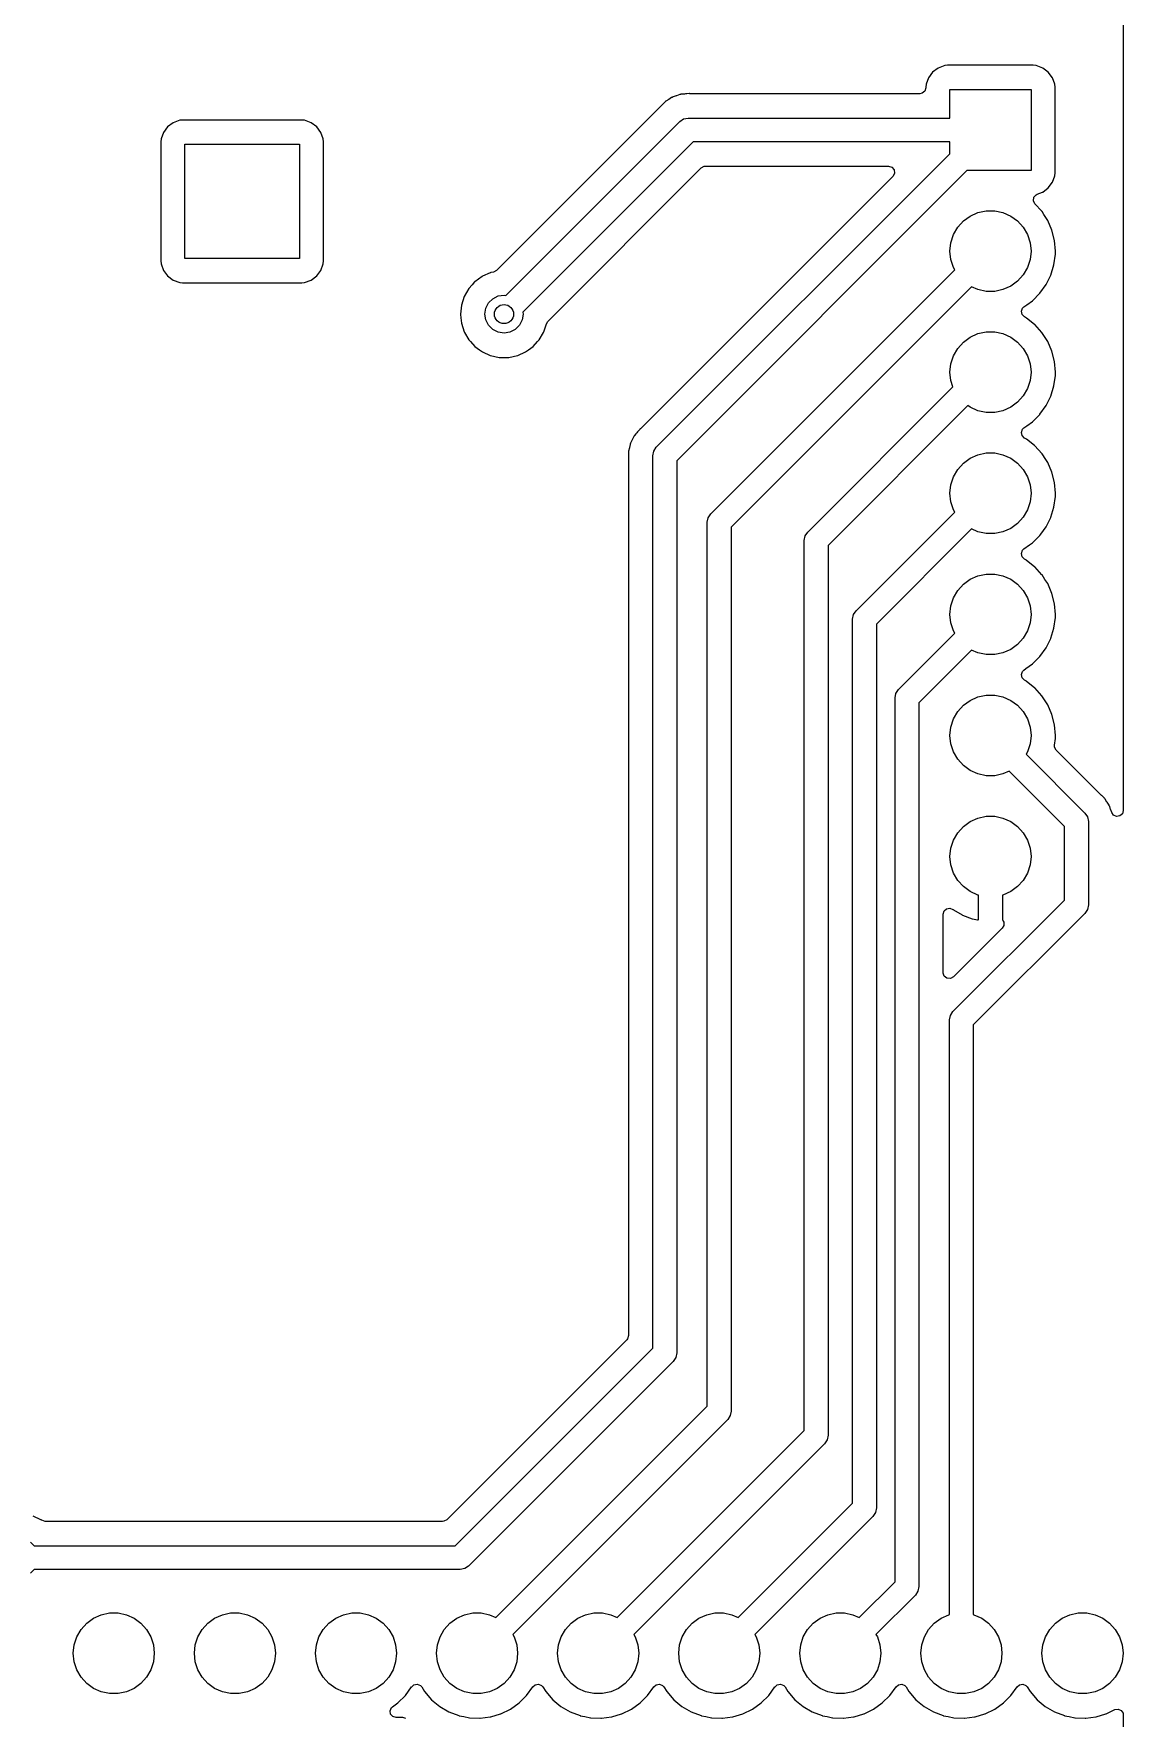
# Model space of a CAD drawing. Extents: x 132 to 182, y -154 to -53.
# Drawn here: x 159.48 to 182.34, y -119.42 to -84.09 of the extents above; entities that cross this region are included whole.
import ezdxf

# ---------------------------------------------------------------- set-up
doc = ezdxf.new("R2010")
doc.units = 0
doc.layers.add('BLACK', color=7, linetype='CONTINUOUS')

msp = doc.modelspace()

# ---------------------------------------------------------------- linework, layer by layer
at = {"layer": 'BLACK', "linetype": 'CONTINUOUS'}
for p, q in [((182.339, -62.702), (182.339, -100.379)), ((178.456, -84.8054), (178.339, -84.8927)), ((178.592, -84.7543), (178.456, -84.8054)), ((178.654, -84.7475), (178.592, -84.7543)), ((180.451, -84.7475), (178.654, -84.7475)), ((180.513, -84.7543), (180.451, -84.7475)), ((180.649, -84.8054), (180.513, -84.7543)), ((180.766, -84.8927), (180.649, -84.8054)), ((178.201, -85.1457), (178.194, -85.2079)), ((178.252, -85.0093), (178.201, -85.1457)), ((178.339, -84.8927), (178.252, -85.0093)), ((180.853, -85.0093), (180.766, -84.8927)), ((180.904, -85.1457), (180.853, -85.0093)), ((180.911, -85.2079), (180.904, -85.1457)), ((172.726, -85.5161), (172.72, -85.5201)), ((172.729, -85.5134), (172.726, -85.5161)), ((172.732, -85.5108), (172.729, -85.5134)), ((172.741, -85.5034), (172.732, -85.5108)), ((172.732, -85.5108), (172.732, -85.5108)), ((172.803, -85.4655), (172.741, -85.5034)), ((172.807, -85.4632), (172.803, -85.4655)), ((172.862, -85.4272), (172.807, -85.4632)), ((172.868, -85.4232), (172.862, -85.4272)), ((172.862, -85.4272), (172.862, -85.4272)), ((172.875, -85.4207), (172.868, -85.4232)), ((172.88, -85.418), (172.875, -85.4207)), ((172.886, -85.4154), (172.88, -85.418)), ((172.892, -85.4116), (172.886, -85.4154)), ((172.899, -85.4094), (172.892, -85.4116)), ((172.961, -85.3892), (172.899, -85.4094)), ((172.899, -85.4094), (172.899, -85.4094)), ((172.965, -85.3877), (172.961, -85.3892)), ((173.034, -85.3628), (172.965, -85.3877)), ((173.041, -85.362), (173.034, -85.3628)), ((173.047, -85.3606), (173.041, -85.362)), ((173.053, -85.3594), (173.047, -85.3606)), ((173.06, -85.3571), (173.053, -85.3594)), ((173.067, -85.3565), (173.06, -85.3571)), ((173.133, -85.3512), (173.067, -85.3565)), ((173.067, -85.3565), (173.067, -85.3565)), ((173.137, -85.3508), (173.133, -85.3512)), ((173.152, -85.349), (173.137, -85.3508)), ((173.165, -85.3475), (173.152, -85.349)), ((173.173, -85.3475), (173.165, -85.3475)), ((173.184, -85.3471), (173.173, -85.3475)), ((173.229, -85.3434), (173.184, -85.3471)), ((173.236, -85.3428), (173.229, -85.3434)), ((173.229, -85.3434), (173.229, -85.3434)), ((173.244, -85.3439), (173.236, -85.3428)), ((173.258, -85.3461), (173.244, -85.3439)), ((173.244, -85.3439), (173.244, -85.3439)), ((173.277, -85.3475), (173.258, -85.3461)), ((178.068, -85.3475), (173.277, -85.3475)), ((178.12, -85.3361), (178.068, -85.3475)), ((178.174, -85.2896), (178.12, -85.3361)), ((178.194, -85.2215), (178.174, -85.2896)), ((178.194, -85.2079), (178.194, -85.2215)), ((178.703, -85.856), (178.703, -85.256)), ((178.703, -85.256), (180.403, -85.256)), ((180.403, -85.256), (180.403, -86.956)), ((180.911, -87.0041), (180.911, -85.2079)), ((172.664, -85.5788), (169.192, -89.0514)), ((172.667, -85.5764), (172.664, -85.5788)), ((172.715, -85.5255), (172.667, -85.5764)), ((172.72, -85.5201), (172.715, -85.5255)), ((173.114, -85.875), (173.21, -85.856)), ((173.21, -85.856), (178.703, -85.856)), ((162.205, -86.1579), (162.154, -86.2943)), ((162.292, -86.0413), (162.205, -86.1579)), ((162.409, -85.954), (162.292, -86.0413)), ((162.545, -85.9029), (162.409, -85.954)), ((162.607, -85.8961), (162.545, -85.9029)), ((165.104, -85.8961), (162.607, -85.8961)), ((165.166, -85.9029), (165.104, -85.8961)), ((165.302, -85.954), (165.166, -85.9029)), ((165.419, -86.0413), (165.302, -85.954)), ((165.506, -86.1579), (165.419, -86.0413)), ((165.557, -86.2943), (165.506, -86.1579)), ((169.388, -89.5741), (173.033, -85.9292)), ((173.033, -85.9292), (173.114, -85.875)), ((162.154, -86.2943), (162.147, -86.3565)), ((162.147, -86.3565), (162.147, -88.8527)), ((162.655, -88.8046), (162.655, -86.4046)), ((162.655, -86.4046), (165.055, -86.4046)), ((165.055, -86.4046), (165.055, -88.8046)), ((165.564, -86.3565), (165.557, -86.2943)), ((165.564, -88.8527), (165.564, -86.3565)), ((173.313, -86.356), (169.742, -89.9276)), ((178.703, -86.356), (173.313, -86.356)), ((178.703, -86.6024), (178.703, -86.356)), ((170.268, -90.1203), (173.487, -86.9014)), ((172.543, -92.7618), (178.703, -86.6024)), ((173.487, -86.9014), (173.549, -86.8674)), ((173.549, -86.8674), (173.576, -86.8645)), ((173.576, -86.8645), (177.417, -86.8645)), ((177.417, -86.8645), (177.485, -86.8845)), ((177.485, -86.8845), (177.532, -86.9382)), ((177.506, -87.0796), (172.231, -92.3548)), ((179.056, -86.956), (172.97, -93.0422)), ((177.512, -87.073), (177.506, -87.0796)), ((177.542, -87.0084), (177.512, -87.073)), ((177.532, -86.9382), (177.542, -87.0084)), ((180.403, -86.956), (179.056, -86.956)), ((180.766, -87.3193), (180.853, -87.2027)), ((180.853, -87.2027), (180.904, -87.0663)), ((180.904, -87.0663), (180.911, -87.0041)), ((180.454, -87.5886), (180.463, -87.5181)), ((180.485, -87.6525), (180.454, -87.5886)), ((180.463, -87.5181), (180.508, -87.4634)), ((180.508, -87.4634), (180.534, -87.4497)), ((180.534, -87.4497), (180.641, -87.4098)), ((180.641, -87.4098), (180.649, -87.4066)), ((180.649, -87.4066), (180.766, -87.3193)), ((178.984, -88.0143), (179.128, -87.9099)), ((179.128, -87.9099), (179.29, -87.8376)), ((179.29, -87.8376), (179.464, -87.8007)), ((179.464, -87.8007), (179.641, -87.8007)), ((179.641, -87.8007), (179.815, -87.8376)), ((179.815, -87.8376), (179.978, -87.9099)), ((179.978, -87.9099), (180.121, -88.0143)), ((180.629, -87.8105), (180.485, -87.6525)), ((180.633, -87.8143), (180.629, -87.8105)), ((180.635, -87.8186), (180.633, -87.8143)), ((180.673, -87.8766), (180.635, -87.8186)), ((180.635, -87.8186), (180.635, -87.8186)), ((180.754, -88.0018), (180.673, -87.8766)), ((178.721, -88.4693), (178.776, -88.3003)), ((178.776, -88.3003), (178.865, -88.1464)), ((178.865, -88.1464), (178.984, -88.0143)), ((180.121, -88.0143), (180.24, -88.1464)), ((180.24, -88.1464), (180.329, -88.3003)), ((180.329, -88.3003), (180.384, -88.4693)), ((180.843, -88.2067), (180.754, -88.0018)), ((180.897, -88.4234), (180.843, -88.2067)), ((178.703, -88.646), (178.721, -88.4693)), ((178.721, -88.8227), (178.703, -88.646)), ((180.384, -88.4693), (180.403, -88.646)), ((180.403, -88.646), (180.384, -88.8227)), ((180.916, -88.646), (180.897, -88.4234)), ((180.914, -88.7126), (180.916, -88.646)), ((162.147, -88.8527), (162.154, -88.9149)), ((162.154, -88.9149), (162.205, -89.0513)), ((162.205, -89.0513), (162.292, -89.1679)), ((165.055, -88.8046), (162.655, -88.8046)), ((165.419, -89.1679), (165.506, -89.0513)), ((165.506, -89.0513), (165.557, -88.9149)), ((165.557, -88.9149), (165.564, -88.8527)), ((169.192, -89.0514), (169.129, -89.0855)), ((173.686, -94.1588), (178.804, -89.0407)), ((178.776, -88.9917), (178.721, -88.8227)), ((178.804, -89.0407), (178.776, -88.9917)), ((180.329, -88.9917), (180.24, -89.1456)), ((180.384, -88.8227), (180.329, -88.9917)), ((180.82, -89.1478), (180.885, -88.9341)), ((180.885, -88.9341), (180.914, -88.7126)), ((162.292, -89.1679), (162.409, -89.2552)), ((162.409, -89.2552), (162.545, -89.3063)), ((162.545, -89.3063), (162.607, -89.3131)), ((162.607, -89.3131), (165.104, -89.3131)), ((165.104, -89.3131), (165.166, -89.3063)), ((165.166, -89.3063), (165.302, -89.2552)), ((165.302, -89.2552), (165.419, -89.1679)), ((168.68, -89.3523), (168.609, -89.4308)), ((168.732, -89.2938), (168.68, -89.3523)), ((168.737, -89.2888), (168.732, -89.2938)), ((168.732, -89.2938), (168.732, -89.2938)), ((168.891, -89.1766), (168.737, -89.2888)), ((168.897, -89.1739), (168.891, -89.1766)), ((169.06, -89.1016), (168.897, -89.1739)), ((168.897, -89.1739), (168.897, -89.1739)), ((169.066, -89.0989), (169.06, -89.1016)), ((169.06, -89.1016), (169.06, -89.1016)), ((169.072, -89.0975), (169.066, -89.0989)), ((169.129, -89.0855), (169.072, -89.0975)), ((169.072, -89.0975), (169.072, -89.0975)), ((179.157, -89.3952), (174.113, -94.4392)), ((179.29, -89.4544), (179.157, -89.3952)), ((179.978, -89.3821), (179.815, -89.4544)), ((180.121, -89.2777), (179.978, -89.3821)), ((180.24, -89.1456), (180.121, -89.2777)), ((180.591, -89.5295), (180.721, -89.3481)), ((180.721, -89.3481), (180.749, -89.2916)), ((180.749, -89.2916), (180.818, -89.1525)), ((180.818, -89.1525), (180.82, -89.1478)), ((180.818, -89.1525), (180.818, -89.1525)), ((168.513, -89.5962), (168.454, -89.7778)), ((168.609, -89.4308), (168.513, -89.5962)), ((168.968, -89.8441), (169.024, -89.7326)), ((169.024, -89.7326), (169.113, -89.6441)), ((169.113, -89.6441), (169.224, -89.5873)), ((169.224, -89.5873), (169.348, -89.5677)), ((169.348, -89.5677), (169.388, -89.5741)), ((179.464, -89.4913), (179.29, -89.4544)), ((179.641, -89.4913), (179.464, -89.4913)), ((179.815, -89.4544), (179.641, -89.4913)), ((180.314, -89.7715), (180.432, -89.6872)), ((180.432, -89.6872), (180.591, -89.5295)), ((168.454, -89.7778), (168.434, -89.9677)), ((168.434, -89.9677), (168.435, -89.9743)), ((168.435, -89.9743), (168.443, -90.0481)), ((168.443, -90.0481), (168.454, -90.1576)), ((168.948, -89.9677), (168.968, -89.8441)), ((168.968, -90.0913), (168.948, -89.9677)), ((169.024, -90.2028), (168.968, -90.0913)), ((169.728, -90.0913), (169.672, -90.2028)), ((169.748, -89.9677), (169.728, -90.0913)), ((169.742, -89.9276), (169.748, -89.9677)), ((180.201, -89.9079), (180.226, -89.8415)), ((180.216, -89.9774), (180.201, -89.9079)), ((180.266, -90.0278), (180.216, -89.9774)), ((180.226, -89.8415), (180.253, -89.8149)), ((180.253, -89.8149), (180.314, -89.7715)), ((180.307, -90.0506), (180.266, -90.0278)), ((180.311, -90.0538), (180.307, -90.0506)), ((180.478, -90.1858), (180.311, -90.0538)), ((180.311, -90.0538), (180.311, -90.0538)), ((168.454, -90.1576), (168.513, -90.3393)), ((168.513, -90.3393), (168.517, -90.345)), ((168.517, -90.345), (168.517, -90.345)), ((168.517, -90.345), (168.522, -90.3543)), ((168.522, -90.3543), (168.609, -90.5047)), ((169.113, -90.2913), (169.024, -90.2028)), ((169.224, -90.3481), (169.113, -90.2913)), ((169.348, -90.3677), (169.224, -90.3481)), ((169.472, -90.3481), (169.348, -90.3677)), ((169.583, -90.2913), (169.472, -90.3481)), ((169.672, -90.2028), (169.583, -90.2913)), ((170.087, -90.5047), (170.174, -90.3543)), ((170.174, -90.3543), (170.179, -90.345)), ((170.179, -90.345), (170.183, -90.3393)), ((170.179, -90.345), (170.179, -90.345)), ((170.183, -90.3393), (170.237, -90.1704)), ((170.237, -90.1704), (170.268, -90.1203)), ((178.984, -90.5543), (179.128, -90.4499)), ((179.128, -90.4499), (179.29, -90.3776)), ((179.29, -90.3776), (179.464, -90.3407)), ((179.464, -90.3407), (179.641, -90.3407)), ((179.641, -90.3407), (179.815, -90.3776)), ((179.815, -90.3776), (179.978, -90.4499)), ((179.978, -90.4499), (180.121, -90.5543)), ((180.478, -90.1859), (180.478, -90.1858)), ((180.482, -90.1891), (180.478, -90.1859)), ((180.633, -90.3543), (180.482, -90.1891)), ((180.754, -90.5418), (180.633, -90.3543)), ((168.609, -90.5047), (168.613, -90.5096)), ((168.613, -90.5096), (168.613, -90.5096)), ((168.613, -90.5096), (168.642, -90.5418)), ((168.642, -90.5418), (168.737, -90.6466)), ((168.737, -90.6466), (168.836, -90.7186)), ((168.836, -90.7186), (168.875, -90.7467)), ((168.875, -90.7467), (168.891, -90.7588)), ((168.891, -90.7588), (168.897, -90.7615)), ((168.897, -90.7615), (168.897, -90.7615)), ((168.897, -90.7615), (169.06, -90.8338)), ((169.636, -90.8338), (169.799, -90.7615)), ((169.799, -90.7615), (169.805, -90.7588)), ((169.799, -90.7615), (169.799, -90.7615)), ((169.805, -90.7588), (169.821, -90.7467)), ((169.821, -90.7467), (169.86, -90.7186)), ((169.86, -90.7186), (169.959, -90.6466)), ((169.959, -90.6466), (170.054, -90.5418)), ((170.054, -90.5418), (170.083, -90.5096)), ((170.083, -90.5096), (170.087, -90.5047)), ((170.083, -90.5096), (170.083, -90.5096)), ((178.776, -90.8403), (178.865, -90.6864)), ((178.865, -90.6864), (178.984, -90.5543)), ((180.121, -90.5543), (180.24, -90.6864)), ((180.24, -90.6864), (180.329, -90.8403)), ((180.843, -90.7467), (180.754, -90.5418)), ((180.897, -90.9634), (180.843, -90.7467)), ((169.06, -90.8338), (169.066, -90.8365)), ((169.066, -90.8365), (169.159, -90.8564)), ((169.159, -90.8564), (169.246, -90.8748)), ((169.246, -90.8748), (169.246, -90.8748)), ((169.246, -90.8748), (169.253, -90.8762)), ((169.253, -90.8762), (169.443, -90.8762)), ((169.443, -90.8762), (169.45, -90.8748)), ((169.45, -90.8748), (169.537, -90.8564)), ((169.45, -90.8748), (169.45, -90.8748)), ((169.537, -90.8564), (169.63, -90.8365)), ((169.63, -90.8365), (169.636, -90.8338)), ((178.703, -91.186), (178.721, -91.0093)), ((178.721, -91.0093), (178.776, -90.8403)), ((180.329, -90.8403), (180.384, -91.0093)), ((180.384, -91.0093), (180.403, -91.186)), ((180.916, -91.186), (180.897, -90.9634)), ((175.718, -94.5398), (178.764, -91.4942)), ((178.721, -91.3627), (178.703, -91.186)), ((178.764, -91.4942), (178.721, -91.3627)), ((180.384, -91.3627), (180.329, -91.5317)), ((180.403, -91.186), (180.384, -91.3627)), ((180.82, -91.6878), (180.885, -91.4741)), ((180.885, -91.4741), (180.914, -91.2526)), ((180.914, -91.2526), (180.916, -91.186)), ((180.121, -91.8177), (179.978, -91.9221)), ((180.24, -91.6856), (180.121, -91.8177)), ((180.329, -91.5317), (180.24, -91.6856)), ((180.721, -91.8881), (180.82, -91.6878)), ((179.079, -91.8865), (176.145, -94.8202)), ((179.128, -91.9221), (179.079, -91.8865)), ((179.29, -91.9944), (179.128, -91.9221)), ((179.464, -92.0313), (179.29, -91.9944)), ((179.641, -92.0313), (179.464, -92.0313)), ((179.815, -91.9944), (179.641, -92.0313)), ((179.978, -91.9221), (179.815, -91.9944)), ((180.314, -92.3114), (180.432, -92.2272)), ((180.432, -92.2272), (180.502, -92.1579)), ((180.502, -92.1579), (180.587, -92.0731)), ((180.587, -92.0731), (180.591, -92.0695)), ((180.591, -92.0695), (180.721, -91.8881)), ((172.07, -92.5373), (172.039, -92.6035)), ((172.075, -92.5316), (172.07, -92.5373)), ((172.078, -92.5264), (172.075, -92.5316)), ((172.081, -92.5214), (172.078, -92.5264)), ((172.085, -92.5149), (172.081, -92.5214)), ((172.112, -92.4826), (172.085, -92.5149)), ((172.132, -92.4593), (172.112, -92.4826)), ((172.135, -92.4559), (172.132, -92.4593)), ((172.15, -92.4365), (172.135, -92.4559)), ((172.152, -92.4336), (172.15, -92.4365)), ((172.158, -92.4279), (172.152, -92.4336)), ((172.165, -92.4204), (172.158, -92.4279)), ((172.194, -92.3857), (172.165, -92.4204)), ((172.199, -92.3801), (172.194, -92.3857)), ((172.194, -92.3857), (172.194, -92.3857)), ((172.205, -92.3758), (172.199, -92.3801)), ((172.217, -92.3672), (172.205, -92.3757)), ((172.205, -92.3757), (172.205, -92.3758)), ((172.231, -92.3548), (172.217, -92.3672)), ((180.201, -92.4479), (180.226, -92.3815)), ((180.216, -92.5174), (180.201, -92.4479)), ((180.266, -92.5678), (180.216, -92.5174)), ((180.226, -92.3815), (180.253, -92.3549)), ((180.253, -92.3549), (180.314, -92.3114)), ((180.307, -92.5906), (180.266, -92.5678)), ((171.961, -92.8635), (171.959, -92.8707)), ((171.959, -92.8707), (171.96, -92.878)), ((171.96, -92.878), (171.961, -92.9481)), ((171.962, -92.8554), (171.961, -92.8554)), ((171.961, -92.8554), (171.961, -92.8594)), ((171.961, -92.8594), (171.961, -92.8635)), ((171.98, -92.7733), (171.962, -92.8442)), ((171.962, -92.8442), (171.962, -92.8554)), ((171.981, -92.769), (171.98, -92.7733)), ((171.994, -92.7047), (171.981, -92.769)), ((171.995, -92.6975), (171.994, -92.7047)), ((171.994, -92.7047), (171.994, -92.7047)), ((171.998, -92.6909), (171.995, -92.6975)), ((172, -92.6852), (171.998, -92.6909)), ((172.002, -92.6795), (172, -92.6852)), ((172.004, -92.6724), (172.002, -92.6795)), ((172.037, -92.6074), (172.004, -92.6724)), ((172.039, -92.6035), (172.037, -92.6074)), ((172.47, -92.9386), (172.489, -92.8429)), ((172.47, -111.656), (172.47, -92.9386)), ((172.489, -92.8429), (172.543, -92.7618)), ((179.128, -92.9899), (179.29, -92.9176)), ((179.29, -92.9176), (179.464, -92.8807)), ((179.464, -92.8807), (179.641, -92.8807)), ((179.641, -92.8807), (179.815, -92.9176)), ((179.815, -92.9176), (179.978, -92.9899)), ((180.311, -92.5938), (180.307, -92.5906)), ((180.478, -92.7258), (180.311, -92.5938)), ((180.311, -92.5938), (180.311, -92.5938)), ((180.478, -92.7259), (180.478, -92.7258)), ((180.482, -92.7291), (180.478, -92.7259)), ((180.633, -92.8943), (180.482, -92.7291)), ((180.635, -92.8986), (180.633, -92.8943)), ((180.715, -93.0209), (180.635, -92.8986)), ((180.635, -92.8986), (180.635, -92.8986)), ((171.961, -92.9481), (171.962, -92.9515)), ((171.962, -92.9515), (171.962, -111.394)), ((172.97, -93.0422), (172.97, -111.76)), ((178.776, -93.3803), (178.865, -93.2264)), ((178.865, -93.2264), (178.984, -93.0943)), ((178.984, -93.0943), (179.128, -92.9899)), ((179.978, -92.9899), (180.121, -93.0943)), ((180.121, -93.0943), (180.24, -93.2264)), ((180.24, -93.2264), (180.329, -93.3803)), ((180.754, -93.0818), (180.715, -93.0209)), ((180.843, -93.2867), (180.754, -93.0818)), ((180.897, -93.5034), (180.843, -93.2867)), ((178.703, -93.726), (178.721, -93.5493)), ((178.721, -93.5493), (178.776, -93.3803)), ((180.329, -93.3803), (180.384, -93.5493)), ((180.384, -93.5493), (180.403, -93.726)), ((180.916, -93.726), (180.897, -93.5034)), ((178.721, -93.9027), (178.703, -93.726)), ((178.776, -94.0717), (178.721, -93.9027)), ((180.384, -93.9027), (180.329, -94.0717)), ((180.403, -93.726), (180.384, -93.9027)), ((180.885, -94.0141), (180.914, -93.7926)), ((180.914, -93.7926), (180.915, -93.7531)), ((180.915, -93.7531), (180.916, -93.7294)), ((180.916, -93.7294), (180.916, -93.726)), ((180.916, -93.7294), (180.916, -93.7294)), ((173.613, -94.3356), (173.632, -94.2399)), ((173.613, -112.876), (173.613, -94.3356)), ((173.632, -94.2399), (173.686, -94.1588)), ((176.734, -96.1908), (178.804, -94.1207)), ((178.804, -94.1207), (178.776, -94.0717)), ((180.24, -94.2256), (180.121, -94.3577)), ((180.329, -94.0717), (180.24, -94.2256)), ((180.721, -94.4281), (180.782, -94.3048)), ((180.782, -94.3048), (180.818, -94.2325)), ((180.818, -94.2325), (180.82, -94.2278)), ((180.818, -94.2325), (180.818, -94.2325)), ((180.82, -94.2278), (180.862, -94.0881)), ((180.862, -94.0881), (180.883, -94.019)), ((180.883, -94.019), (180.885, -94.0141)), ((180.883, -94.019), (180.883, -94.019)), ((174.113, -94.4392), (174.113, -112.979)), ((175.645, -94.7166), (175.664, -94.6209)), ((175.664, -94.6209), (175.718, -94.5398)), ((179.157, -94.4752), (177.161, -96.4712)), ((179.29, -94.5344), (179.157, -94.4752)), ((179.464, -94.5713), (179.29, -94.5344)), ((179.641, -94.5713), (179.464, -94.5713)), ((179.815, -94.5344), (179.641, -94.5713)), ((179.978, -94.4621), (179.815, -94.5344)), ((180.121, -94.3577), (179.978, -94.4621)), ((180.437, -94.7628), (180.514, -94.6861)), ((180.514, -94.6861), (180.591, -94.6095)), ((180.591, -94.6095), (180.608, -94.586)), ((180.608, -94.586), (180.718, -94.4323)), ((180.718, -94.4323), (180.721, -94.4281)), ((175.645, -113.384), (175.645, -94.7166)), ((176.145, -94.8202), (176.145, -113.487)), ((180.201, -94.9879), (180.226, -94.9215)), ((180.216, -95.0574), (180.201, -94.9879)), ((180.266, -95.1078), (180.216, -95.0574)), ((180.226, -94.9215), (180.253, -94.8949)), ((180.253, -94.8949), (180.374, -94.8088)), ((180.374, -94.8088), (180.432, -94.7672)), ((180.432, -94.7672), (180.437, -94.7628)), ((180.307, -95.1306), (180.266, -95.1078)), ((180.311, -95.1338), (180.307, -95.1306)), ((180.478, -95.2658), (180.311, -95.1338)), ((180.311, -95.1338), (180.311, -95.1338)), ((180.478, -95.2659), (180.478, -95.2658)), ((180.482, -95.2691), (180.478, -95.2659)), ((180.633, -95.4343), (180.482, -95.2691)), ((178.865, -95.7664), (178.984, -95.6343)), ((178.984, -95.6343), (179.128, -95.5299)), ((179.128, -95.5299), (179.29, -95.4576)), ((179.29, -95.4576), (179.464, -95.4207)), ((179.464, -95.4207), (179.641, -95.4207)), ((179.641, -95.4207), (179.815, -95.4576)), ((179.815, -95.4576), (179.978, -95.5299)), ((179.978, -95.5299), (180.121, -95.6343)), ((180.121, -95.6343), (180.24, -95.7664)), ((180.635, -95.4386), (180.633, -95.4343)), ((180.696, -95.5324), (180.635, -95.4386)), ((180.635, -95.4386), (180.635, -95.4386)), ((180.754, -95.6218), (180.696, -95.5324)), ((180.843, -95.8267), (180.754, -95.6218)), ((178.703, -96.266), (178.721, -96.0893)), ((178.721, -96.0893), (178.776, -95.9203)), ((178.776, -95.9203), (178.865, -95.7664)), ((180.24, -95.7664), (180.329, -95.9203)), ((180.329, -95.9203), (180.384, -96.0893)), ((180.384, -96.0893), (180.403, -96.266)), ((180.897, -96.0434), (180.843, -95.8267)), ((180.916, -96.266), (180.897, -96.0434)), ((176.661, -96.3676), (176.68, -96.2719)), ((176.661, -114.908), (176.661, -96.3676)), ((176.68, -96.2719), (176.734, -96.1908)), ((177.161, -96.4712), (177.161, -115.011)), ((178.721, -96.4427), (178.703, -96.266)), ((178.776, -96.6117), (178.721, -96.4427)), ((180.384, -96.4427), (180.329, -96.6117)), ((180.403, -96.266), (180.384, -96.4427)), ((180.885, -96.5541), (180.914, -96.3326)), ((180.914, -96.3326), (180.916, -96.266)), ((177.623, -97.8418), (178.804, -96.6607)), ((178.804, -96.6607), (178.776, -96.6117)), ((180.24, -96.7656), (180.121, -96.8977)), ((180.329, -96.6117), (180.24, -96.7656)), ((180.756, -96.8968), (180.818, -96.7725)), ((180.818, -96.7725), (180.82, -96.7678)), ((180.818, -96.7725), (180.818, -96.7725)), ((180.82, -96.7678), (180.885, -96.5541)), ((179.157, -97.0152), (178.05, -98.1222)), ((179.29, -97.0744), (179.157, -97.0152)), ((179.464, -97.1113), (179.29, -97.0744)), ((179.641, -97.1113), (179.464, -97.1113)), ((179.815, -97.0744), (179.641, -97.1113)), ((179.978, -97.0021), (179.815, -97.0744)), ((180.121, -96.8977), (179.978, -97.0021)), ((180.432, -97.3072), (180.591, -97.1495)), ((180.591, -97.1495), (180.721, -96.9681)), ((180.721, -96.9681), (180.756, -96.8968)), ((180.201, -97.5279), (180.226, -97.4615)), ((180.216, -97.5974), (180.201, -97.5279)), ((180.226, -97.4615), (180.253, -97.4349)), ((180.253, -97.4349), (180.297, -97.4036)), ((180.297, -97.4036), (180.432, -97.3072)), ((177.569, -97.9229), (177.623, -97.8418)), ((180.266, -97.6478), (180.216, -97.5974)), ((180.307, -97.6706), (180.266, -97.6478)), ((180.311, -97.6738), (180.307, -97.6706)), ((180.478, -97.8058), (180.311, -97.6738)), ((180.311, -97.6738), (180.311, -97.6738)), ((180.478, -97.8059), (180.478, -97.8058)), ((180.482, -97.8091), (180.478, -97.8059)), ((180.633, -97.9743), (180.482, -97.8091)), ((177.55, -98.0186), (177.569, -97.9229)), ((177.55, -116.559), (177.55, -98.0186)), ((178.05, -98.1222), (178.05, -116.662)), ((178.865, -98.3064), (178.984, -98.1743)), ((178.984, -98.1743), (179.128, -98.0699)), ((179.128, -98.0699), (179.29, -97.9976)), ((179.29, -97.9976), (179.464, -97.9607)), ((179.464, -97.9607), (179.641, -97.9607)), ((179.641, -97.9607), (179.815, -97.9976)), ((179.815, -97.9976), (179.978, -98.0699)), ((179.978, -98.0699), (180.121, -98.1743)), ((180.121, -98.1743), (180.24, -98.3064)), ((180.754, -98.1618), (180.633, -97.9743)), ((180.843, -98.3667), (180.754, -98.1618)), ((178.721, -98.6293), (178.776, -98.4603)), ((178.776, -98.4603), (178.865, -98.3064)), ((180.24, -98.3064), (180.329, -98.4603)), ((180.329, -98.4603), (180.384, -98.6293)), ((180.897, -98.5834), (180.843, -98.3667)), ((180.916, -98.806), (180.897, -98.5834)), ((178.703, -98.806), (178.721, -98.6293)), ((178.721, -98.9827), (178.703, -98.806)), ((180.384, -98.6293), (180.403, -98.806)), ((180.403, -98.806), (180.384, -98.9827)), ((180.896, -99.0074), (180.914, -98.8726)), ((180.914, -98.8726), (180.916, -98.806)), ((178.776, -99.1517), (178.721, -98.9827)), ((178.865, -99.3056), (178.776, -99.1517)), ((180.329, -99.1517), (180.301, -99.2007)), ((180.301, -99.2007), (181.533, -100.433)), ((180.384, -98.9827), (180.329, -99.1517)), ((180.898, -99.0506), (180.896, -99.0074)), ((180.932, -99.1129), (180.898, -99.0506)), ((181.883, -100.064), (180.932, -99.1129)), ((178.984, -99.4377), (178.865, -99.3056)), ((179.128, -99.5421), (178.984, -99.4377)), ((179.29, -99.6144), (179.128, -99.5421)), ((179.464, -99.6513), (179.29, -99.6144)), ((179.641, -99.6513), (179.464, -99.6513)), ((179.815, -99.6144), (179.641, -99.6513)), ((179.948, -99.5552), (179.815, -99.6144)), ((181.106, -100.713), (179.948, -99.5552)), ((181.886, -100.066), (181.883, -100.064)), ((181.942, -100.12), (181.886, -100.066)), ((181.946, -100.126), (181.942, -100.12)), ((181.949, -100.129), (181.946, -100.126)), ((181.951, -100.132), (181.949, -100.129)), ((181.959, -100.14), (181.951, -100.132)), ((181.951, -100.132), (181.951, -100.132)), ((181.996, -100.203), (181.959, -100.14)), ((181.999, -100.206), (181.996, -100.203)), ((181.996, -100.203), (181.996, -100.203)), ((182.039, -100.267), (181.999, -100.206)), ((182.041, -100.274), (182.039, -100.267)), ((182.044, -100.28), (182.041, -100.274)), ((182.047, -100.285), (182.044, -100.28)), ((182.05, -100.292), (182.047, -100.285)), ((182.053, -100.298), (182.05, -100.292)), ((182.073, -100.361), (182.053, -100.298)), ((182.053, -100.298), (182.053, -100.298)), ((178.984, -100.714), (179.128, -100.61)), ((179.128, -100.61), (179.29, -100.538)), ((179.29, -100.538), (179.464, -100.501)), ((179.464, -100.501), (179.641, -100.501)), ((179.641, -100.501), (179.815, -100.538)), ((179.815, -100.538), (179.978, -100.61)), ((179.978, -100.61), (180.121, -100.714)), ((181.106, -102.258), (181.106, -100.713)), ((181.533, -100.433), (181.587, -100.514)), ((181.587, -100.514), (181.606, -100.609)), ((181.606, -100.609), (181.606, -100.609)), ((181.606, -100.609), (181.606, -102.362)), ((182.074, -100.365), (182.073, -100.361)), ((182.095, -100.422), (182.074, -100.365)), ((182.131, -100.475), (182.095, -100.422)), ((182.196, -100.504), (182.131, -100.475)), ((182.266, -100.494), (182.196, -100.504)), ((182.319, -100.447), (182.266, -100.494)), ((182.339, -100.379), (182.319, -100.447)), ((178.721, -101.169), (178.776, -101)), ((178.776, -101), (178.865, -100.846)), ((178.865, -100.846), (178.984, -100.714)), ((180.121, -100.714), (180.24, -100.846)), ((180.24, -100.846), (180.329, -101)), ((180.329, -101), (180.384, -101.169)), ((178.703, -101.346), (178.721, -101.169)), ((178.721, -101.523), (178.703, -101.346)), ((180.384, -101.169), (180.403, -101.346)), ((180.403, -101.346), (180.384, -101.523)), ((178.776, -101.692), (178.721, -101.523)), ((178.865, -101.846), (178.776, -101.692)), ((180.329, -101.692), (180.24, -101.846)), ((180.384, -101.523), (180.329, -101.692)), ((178.984, -101.978), (178.865, -101.846)), ((179.128, -102.082), (178.984, -101.978)), ((179.29, -102.154), (179.128, -102.082)), ((179.978, -102.082), (179.815, -102.154)), ((180.121, -101.978), (179.978, -102.082)), ((180.24, -101.846), (180.121, -101.978)), ((178.579, -102.486), (178.632, -102.44)), ((178.632, -102.44), (178.702, -102.429)), ((178.702, -102.429), (178.763, -102.456)), ((178.763, -102.456), (178.763, -102.456)), ((178.763, -102.456), (178.764, -102.457)), ((178.764, -102.457), (178.765, -102.457)), ((178.765, -102.457), (178.767, -102.459)), ((178.766, -104.598), (181.106, -102.258)), ((178.767, -102.459), (178.775, -102.465)), ((178.775, -102.465), (178.959, -102.572)), ((179.299, -102.156), (179.29, -102.154)), ((179.299, -102.665), (179.299, -102.156)), ((179.815, -102.154), (179.807, -102.156)), ((179.807, -102.156), (179.807, -102.665)), ((181.587, -102.458), (181.533, -102.539)), ((181.606, -102.362), (181.587, -102.458)), ((178.558, -102.554), (178.579, -102.486)), ((178.558, -103.783), (178.558, -102.554)), ((178.959, -102.572), (178.969, -102.577)), ((178.969, -102.577), (179.168, -102.653)), ((179.168, -102.653), (179.177, -102.656)), ((179.177, -102.656), (179.281, -102.677)), ((181.533, -102.539), (179.193, -104.879)), ((179.281, -102.677), (179.295, -102.675)), ((179.295, -102.675), (179.299, -102.665)), ((179.83, -102.794), (179.798, -102.847)), ((179.807, -102.665), (179.818, -102.705)), ((179.818, -102.705), (179.83, -102.723)), ((179.83, -102.723), (179.83, -102.794)), ((181.533, -102.539), (181.533, -102.539)), ((179.798, -102.847), (178.774, -103.872)), ((178.559, -103.792), (178.558, -103.783)), ((178.584, -103.858), (178.559, -103.792)), ((178.64, -103.901), (178.584, -103.858)), ((178.774, -103.872), (178.711, -103.906)), ((178.711, -103.906), (178.64, -103.901)), ((178.712, -104.679), (178.766, -104.598)), ((178.693, -104.775), (178.712, -104.679)), ((178.693, -117.248), (178.693, -104.775)), ((179.193, -104.879), (179.193, -117.248)), ((171.925, -111.483), (168.15, -115.257)), ((168.324, -115.803), (172.47, -111.656)), ((171.941, -111.462), (171.925, -111.483)), ((171.962, -111.394), (171.941, -111.462)), ((172.897, -111.937), (168.604, -116.229)), ((172.951, -111.856), (172.897, -111.937)), ((172.97, -111.76), (172.951, -111.856)), ((169.179, -117.31), (173.613, -112.876)), ((174.094, -113.075), (174.04, -113.156)), ((174.113, -112.979), (174.094, -113.075)), ((174.113, -112.979), (174.113, -112.979)), ((174.04, -113.156), (169.531, -117.665)), ((171.719, -117.31), (175.645, -113.384)), ((176.072, -113.664), (172.071, -117.665)), ((176.126, -113.583), (176.072, -113.664)), ((176.072, -113.664), (176.072, -113.664)), ((176.145, -113.487), (176.126, -113.583)), ((159.634, -115.259), (159.471, -115.186)), ((174.259, -117.31), (176.661, -114.908)), ((177.088, -115.188), (174.611, -117.665)), ((177.142, -115.107), (177.088, -115.188)), ((177.161, -115.011), (177.142, -115.107)), ((159.64, -115.261), (159.634, -115.259)), ((159.634, -115.259), (159.634, -115.259)), ((159.645, -115.265), (159.64, -115.261)), ((159.651, -115.27), (159.645, -115.265)), ((159.645, -115.265), (159.645, -115.265)), ((159.725, -115.294), (159.651, -115.27)), ((168.061, -115.294), (159.725, -115.294)), ((168.088, -115.291), (168.061, -115.294)), ((168.15, -115.257), (168.088, -115.291)), ((159.418, -115.729), (159.492, -115.803)), ((159.492, -115.803), (168.324, -115.803)), ((168.604, -116.229), (168.523, -116.284)), ((159.492, -116.303), (159.418, -116.376)), ((168.427, -116.303), (159.492, -116.303)), ((168.523, -116.284), (168.427, -116.303)), ((176.799, -117.31), (177.55, -116.559)), ((177.977, -116.839), (177.151, -117.665)), ((178.031, -116.758), (177.977, -116.839)), ((177.977, -116.839), (177.977, -116.839)), ((178.05, -116.662), (178.031, -116.758)), ((160.738, -117.323), (160.9, -117.251)), ((160.9, -117.251), (161.074, -117.214)), ((161.074, -117.214), (161.252, -117.214)), ((161.252, -117.214), (161.426, -117.251)), ((161.426, -117.251), (161.588, -117.323)), ((163.278, -117.323), (163.44, -117.251)), ((163.44, -117.251), (163.614, -117.214)), ((163.614, -117.214), (163.792, -117.214)), ((163.792, -117.214), (163.966, -117.251)), ((163.966, -117.251), (164.128, -117.323)), ((165.818, -117.323), (165.98, -117.251)), ((165.98, -117.251), (166.154, -117.214)), ((166.154, -117.214), (166.332, -117.214)), ((166.332, -117.214), (166.506, -117.251)), ((166.506, -117.251), (166.668, -117.323)), ((168.358, -117.323), (168.52, -117.251)), ((168.52, -117.251), (168.694, -117.214)), ((168.694, -117.214), (168.872, -117.214)), ((168.872, -117.214), (169.046, -117.251)), ((169.046, -117.251), (169.179, -117.31)), ((170.898, -117.323), (171.06, -117.251)), ((171.06, -117.251), (171.234, -117.214)), ((171.234, -117.214), (171.412, -117.214)), ((171.412, -117.214), (171.586, -117.251)), ((171.586, -117.251), (171.719, -117.31)), ((173.438, -117.323), (173.6, -117.251)), ((173.6, -117.251), (173.774, -117.214)), ((173.774, -117.214), (173.952, -117.214)), ((173.952, -117.214), (174.126, -117.251)), ((174.126, -117.251), (174.259, -117.31)), ((175.978, -117.323), (176.14, -117.251)), ((176.14, -117.251), (176.314, -117.214)), ((176.314, -117.214), (176.492, -117.214)), ((176.492, -117.214), (176.666, -117.251)), ((176.666, -117.251), (176.799, -117.31)), ((178.518, -117.323), (178.68, -117.251)), ((178.68, -117.251), (178.693, -117.248)), ((179.193, -117.248), (179.206, -117.251)), ((179.206, -117.251), (179.368, -117.323)), ((181.058, -117.323), (181.22, -117.251)), ((181.22, -117.251), (181.394, -117.214)), ((181.394, -117.214), (181.572, -117.214)), ((181.572, -117.214), (181.746, -117.251)), ((181.746, -117.251), (181.908, -117.323)), ((160.386, -117.713), (160.475, -117.56)), ((160.475, -117.56), (160.594, -117.428)), ((160.594, -117.428), (160.738, -117.323)), ((161.588, -117.323), (161.732, -117.428)), ((161.732, -117.428), (161.851, -117.56)), ((161.851, -117.56), (161.94, -117.713)), ((162.926, -117.713), (163.015, -117.56)), ((163.015, -117.56), (163.134, -117.428)), ((163.134, -117.428), (163.278, -117.323)), ((164.128, -117.323), (164.272, -117.428)), ((164.272, -117.428), (164.391, -117.56)), ((164.391, -117.56), (164.48, -117.713)), ((165.466, -117.713), (165.555, -117.56)), ((165.555, -117.56), (165.674, -117.428)), ((165.674, -117.428), (165.818, -117.323)), ((166.668, -117.323), (166.812, -117.428)), ((166.812, -117.428), (166.931, -117.56)), ((166.931, -117.56), (167.02, -117.713)), ((168.006, -117.713), (168.095, -117.56)), ((168.095, -117.56), (168.214, -117.428)), ((168.214, -117.428), (168.358, -117.323)), ((169.531, -117.665), (169.56, -117.713)), ((170.546, -117.713), (170.635, -117.56)), ((170.635, -117.56), (170.754, -117.428)), ((170.754, -117.428), (170.898, -117.323)), ((172.071, -117.665), (172.1, -117.713)), ((173.086, -117.713), (173.175, -117.56)), ((173.175, -117.56), (173.294, -117.428)), ((173.294, -117.428), (173.438, -117.323)), ((174.611, -117.665), (174.64, -117.713)), ((175.626, -117.713), (175.715, -117.56)), ((175.715, -117.56), (175.834, -117.428)), ((175.834, -117.428), (175.978, -117.323)), ((177.151, -117.665), (177.18, -117.713)), ((178.166, -117.713), (178.255, -117.56)), ((178.255, -117.56), (178.374, -117.428)), ((178.374, -117.428), (178.518, -117.323)), ((179.368, -117.323), (179.512, -117.428)), ((179.512, -117.428), (179.631, -117.56)), ((179.631, -117.56), (179.72, -117.713)), ((180.706, -117.713), (180.795, -117.56)), ((180.795, -117.56), (180.914, -117.428)), ((180.914, -117.428), (181.058, -117.323)), ((181.908, -117.323), (182.052, -117.428)), ((182.052, -117.428), (182.171, -117.56)), ((182.171, -117.56), (182.26, -117.713)), ((160.313, -118.059), (160.332, -117.882)), ((160.332, -117.882), (160.386, -117.713)), ((161.94, -117.713), (161.994, -117.882)), ((161.994, -117.882), (162.013, -118.059)), ((162.853, -118.059), (162.872, -117.882)), ((162.872, -117.882), (162.926, -117.713)), ((164.48, -117.713), (164.534, -117.882)), ((164.534, -117.882), (164.553, -118.059)), ((165.393, -118.059), (165.412, -117.882)), ((165.412, -117.882), (165.466, -117.713)), ((167.02, -117.713), (167.074, -117.882)), ((167.074, -117.882), (167.093, -118.059)), ((167.933, -118.059), (167.952, -117.882)), ((167.952, -117.882), (168.006, -117.713)), ((169.56, -117.713), (169.614, -117.882)), ((169.614, -117.882), (169.633, -118.059)), ((170.473, -118.059), (170.492, -117.882)), ((170.492, -117.882), (170.546, -117.713)), ((172.1, -117.713), (172.154, -117.882)), ((172.154, -117.882), (172.173, -118.059)), ((173.013, -118.059), (173.032, -117.882)), ((173.032, -117.882), (173.086, -117.713)), ((174.64, -117.713), (174.694, -117.882)), ((174.694, -117.882), (174.713, -118.059)), ((175.553, -118.059), (175.572, -117.882)), ((175.572, -117.882), (175.626, -117.713)), ((177.18, -117.713), (177.234, -117.882)), ((177.234, -117.882), (177.253, -118.059)), ((178.093, -118.059), (178.112, -117.882)), ((178.112, -117.882), (178.166, -117.713)), ((179.72, -117.713), (179.774, -117.882)), ((179.774, -117.882), (179.793, -118.059)), ((180.633, -118.059), (180.652, -117.882)), ((180.652, -117.882), (180.706, -117.713)), ((182.26, -117.713), (182.314, -117.882)), ((182.314, -117.882), (182.333, -118.059)), ((160.332, -118.236), (160.313, -118.059)), ((160.386, -118.405), (160.332, -118.236)), ((161.994, -118.236), (161.94, -118.405)), ((162.013, -118.059), (161.994, -118.236)), ((162.872, -118.236), (162.853, -118.059)), ((162.926, -118.405), (162.872, -118.236)), ((164.534, -118.236), (164.48, -118.405)), ((164.553, -118.059), (164.534, -118.236)), ((165.412, -118.236), (165.393, -118.059)), ((165.466, -118.405), (165.412, -118.236)), ((167.074, -118.236), (167.02, -118.405)), ((167.093, -118.059), (167.074, -118.236)), ((167.952, -118.236), (167.933, -118.059)), ((168.006, -118.405), (167.952, -118.236)), ((169.614, -118.236), (169.56, -118.405)), ((169.633, -118.059), (169.614, -118.236)), ((170.492, -118.236), (170.473, -118.059)), ((170.546, -118.405), (170.492, -118.236)), ((172.154, -118.236), (172.1, -118.405)), ((172.173, -118.059), (172.154, -118.236)), ((173.032, -118.236), (173.013, -118.059)), ((173.086, -118.405), (173.032, -118.236)), ((174.694, -118.236), (174.64, -118.405)), ((174.713, -118.059), (174.694, -118.236)), ((175.572, -118.236), (175.553, -118.059)), ((175.626, -118.405), (175.572, -118.236)), ((177.234, -118.236), (177.18, -118.405)), ((177.253, -118.059), (177.234, -118.236)), ((178.112, -118.236), (178.093, -118.059)), ((178.166, -118.405), (178.112, -118.236)), ((179.774, -118.236), (179.72, -118.405)), ((179.793, -118.059), (179.774, -118.236)), ((180.652, -118.236), (180.633, -118.059)), ((180.706, -118.405), (180.652, -118.236)), ((182.314, -118.236), (182.26, -118.405)), ((182.333, -118.059), (182.314, -118.236)), ((160.475, -118.559), (160.386, -118.405)), ((160.594, -118.691), (160.475, -118.559)), ((160.738, -118.795), (160.594, -118.691)), ((161.732, -118.691), (161.588, -118.795)), ((161.851, -118.559), (161.732, -118.691)), ((161.94, -118.405), (161.851, -118.559)), ((163.015, -118.559), (162.926, -118.405)), ((163.134, -118.691), (163.015, -118.559)), ((163.278, -118.795), (163.134, -118.691)), ((164.272, -118.691), (164.128, -118.795)), ((164.391, -118.559), (164.272, -118.691)), ((164.48, -118.405), (164.391, -118.559)), ((165.555, -118.559), (165.466, -118.405)), ((165.674, -118.691), (165.555, -118.559)), ((165.818, -118.795), (165.674, -118.691)), ((166.812, -118.691), (166.668, -118.795)), ((166.931, -118.559), (166.812, -118.691)), ((167.02, -118.405), (166.931, -118.559)), ((167.413, -118.762), (167.46, -118.719)), ((167.46, -118.719), (167.53, -118.707)), ((167.53, -118.707), (167.595, -118.734)), ((167.595, -118.734), (167.623, -118.766)), ((168.095, -118.559), (168.006, -118.405)), ((168.214, -118.691), (168.095, -118.559)), ((168.358, -118.795), (168.214, -118.691)), ((169.352, -118.691), (169.208, -118.795)), ((169.471, -118.559), (169.352, -118.691)), ((169.56, -118.405), (169.471, -118.559)), ((169.953, -118.762), (170, -118.719)), ((170, -118.719), (170.07, -118.707)), ((170.07, -118.707), (170.135, -118.734)), ((170.135, -118.734), (170.163, -118.766)), ((170.635, -118.559), (170.546, -118.405)), ((170.754, -118.691), (170.635, -118.559)), ((170.898, -118.795), (170.754, -118.691)), ((171.892, -118.691), (171.748, -118.795)), ((172.011, -118.559), (171.892, -118.691)), ((172.1, -118.405), (172.011, -118.559)), ((172.493, -118.762), (172.54, -118.719)), ((172.54, -118.719), (172.61, -118.707)), ((172.61, -118.707), (172.675, -118.734)), ((172.675, -118.734), (172.703, -118.766)), ((173.175, -118.559), (173.086, -118.405)), ((173.294, -118.691), (173.175, -118.559)), ((173.438, -118.795), (173.294, -118.691)), ((174.432, -118.691), (174.288, -118.795)), ((174.551, -118.559), (174.432, -118.691)), ((174.64, -118.405), (174.551, -118.559)), ((175.033, -118.762), (175.08, -118.719)), ((175.08, -118.719), (175.15, -118.707)), ((175.15, -118.707), (175.215, -118.734)), ((175.215, -118.734), (175.243, -118.766)), ((175.715, -118.559), (175.626, -118.405)), ((175.834, -118.691), (175.715, -118.559)), ((175.978, -118.795), (175.834, -118.691)), ((176.972, -118.691), (176.828, -118.795)), ((177.091, -118.559), (176.972, -118.691)), ((177.18, -118.405), (177.091, -118.559)), ((177.573, -118.762), (177.62, -118.719)), ((177.62, -118.719), (177.69, -118.707)), ((177.69, -118.707), (177.755, -118.734)), ((177.755, -118.734), (177.783, -118.766)), ((178.255, -118.559), (178.166, -118.405)), ((178.374, -118.691), (178.255, -118.559)), ((178.518, -118.795), (178.374, -118.691)), ((179.512, -118.691), (179.368, -118.795)), ((179.631, -118.559), (179.512, -118.691)), ((179.72, -118.405), (179.631, -118.559)), ((180.113, -118.762), (180.16, -118.719)), ((180.16, -118.719), (180.23, -118.707)), ((180.23, -118.707), (180.295, -118.734)), ((180.295, -118.734), (180.323, -118.766)), ((180.795, -118.559), (180.706, -118.405)), ((180.914, -118.691), (180.795, -118.559)), ((181.058, -118.795), (180.914, -118.691)), ((182.052, -118.691), (181.908, -118.795)), ((182.171, -118.559), (182.052, -118.691)), ((182.26, -118.405), (182.171, -118.559)), ((160.9, -118.868), (160.738, -118.795)), ((161.074, -118.905), (160.9, -118.868)), ((161.252, -118.905), (161.074, -118.905)), ((161.426, -118.868), (161.252, -118.905)), ((161.588, -118.795), (161.426, -118.868)), ((163.44, -118.868), (163.278, -118.795)), ((163.614, -118.905), (163.44, -118.868)), ((163.792, -118.905), (163.614, -118.905)), ((163.966, -118.868), (163.792, -118.905)), ((164.128, -118.795), (163.966, -118.868)), ((165.98, -118.868), (165.818, -118.795)), ((166.154, -118.905), (165.98, -118.868)), ((166.332, -118.905), (166.154, -118.905)), ((166.506, -118.868), (166.332, -118.905)), ((166.668, -118.795), (166.506, -118.868)), ((167.123, -119.1), (167.281, -118.943)), ((167.281, -118.943), (167.411, -118.761)), ((167.411, -118.761), (167.413, -118.762)), ((167.623, -118.766), (167.683, -118.864)), ((167.683, -118.864), (167.829, -119.033)), ((167.829, -119.033), (168.001, -119.176)), ((168.52, -118.868), (168.358, -118.795)), ((168.694, -118.905), (168.52, -118.868)), ((168.872, -118.905), (168.694, -118.905)), ((169.046, -118.868), (168.872, -118.905)), ((169.208, -118.795), (169.046, -118.868)), ((169.663, -119.1), (169.821, -118.943)), ((169.821, -118.943), (169.951, -118.761)), ((169.951, -118.761), (169.953, -118.762)), ((170.163, -118.766), (170.223, -118.864)), ((170.223, -118.864), (170.369, -119.033)), ((170.369, -119.033), (170.541, -119.176)), ((171.06, -118.868), (170.898, -118.795)), ((171.234, -118.905), (171.06, -118.868)), ((171.412, -118.905), (171.234, -118.905)), ((171.586, -118.868), (171.412, -118.905)), ((171.748, -118.795), (171.586, -118.868)), ((172.203, -119.1), (172.361, -118.943)), ((172.361, -118.943), (172.491, -118.761)), ((172.491, -118.761), (172.493, -118.762)), ((172.703, -118.766), (172.763, -118.864)), ((172.763, -118.864), (172.909, -119.033)), ((172.909, -119.033), (173.081, -119.176)), ((173.6, -118.868), (173.438, -118.795)), ((173.774, -118.905), (173.6, -118.868)), ((173.952, -118.905), (173.774, -118.905)), ((174.126, -118.868), (173.952, -118.905)), ((174.288, -118.795), (174.126, -118.868)), ((174.743, -119.1), (174.901, -118.943)), ((174.901, -118.943), (175.031, -118.761)), ((175.031, -118.761), (175.033, -118.762)), ((175.243, -118.766), (175.303, -118.864)), ((175.303, -118.864), (175.449, -119.033)), ((175.449, -119.033), (175.621, -119.176)), ((176.14, -118.868), (175.978, -118.795)), ((176.314, -118.905), (176.14, -118.868)), ((176.492, -118.905), (176.314, -118.905)), ((176.666, -118.868), (176.492, -118.905)), ((176.828, -118.795), (176.666, -118.868)), ((177.283, -119.1), (177.441, -118.943)), ((177.441, -118.943), (177.571, -118.761)), ((177.571, -118.761), (177.573, -118.762)), ((177.783, -118.766), (177.843, -118.864)), ((177.843, -118.864), (177.989, -119.033)), ((177.989, -119.033), (178.161, -119.176)), ((178.68, -118.868), (178.518, -118.795)), ((178.854, -118.905), (178.68, -118.868)), ((179.032, -118.905), (178.854, -118.905)), ((179.206, -118.868), (179.032, -118.905)), ((179.368, -118.795), (179.206, -118.868)), ((179.823, -119.1), (179.981, -118.943)), ((179.981, -118.943), (180.111, -118.761)), ((180.111, -118.761), (180.113, -118.762)), ((180.323, -118.766), (180.383, -118.864)), ((180.383, -118.864), (180.529, -119.033)), ((180.529, -119.033), (180.701, -119.176)), ((181.22, -118.868), (181.058, -118.795)), ((181.394, -118.905), (181.22, -118.868)), ((181.572, -118.905), (181.394, -118.905)), ((181.746, -118.868), (181.572, -118.905)), ((181.908, -118.795), (181.746, -118.868)), ((166.959, -119.265), (166.989, -119.2)), ((166.969, -119.335), (166.959, -119.265)), ((167.016, -119.389), (166.969, -119.335)), ((166.989, -119.2), (167.011, -119.18)), ((167.011, -119.18), (167.123, -119.1)), ((167.084, -119.409), (167.016, -119.389)), ((167.119, -119.409), (167.084, -119.409)), ((167.122, -119.409), (167.119, -119.409)), ((167.134, -119.409), (167.122, -119.409)), ((167.2, -119.407), (167.134, -119.409)), ((167.207, -119.408), (167.2, -119.407)), ((167.211, -119.409), (167.207, -119.408)), ((167.215, -119.409), (167.211, -119.409)), ((167.221, -119.409), (167.215, -119.409)), ((167.215, -119.409), (167.215, -119.409)), ((167.226, -119.41), (167.221, -119.409)), ((167.221, -119.409), (167.221, -119.409)), ((167.292, -119.426), (167.226, -119.41)), ((168.001, -119.176), (168.194, -119.289)), ((168.194, -119.289), (168.403, -119.368)), ((168.403, -119.368), (168.408, -119.369)), ((168.408, -119.369), (168.408, -119.369)), ((168.408, -119.369), (168.504, -119.389)), ((168.504, -119.389), (168.622, -119.413)), ((168.622, -119.413), (168.627, -119.413)), ((168.627, -119.413), (168.627, -119.413)), ((168.627, -119.413), (168.84, -119.421)), ((168.84, -119.421), (168.84, -119.421)), ((168.84, -119.421), (168.845, -119.421)), ((168.845, -119.421), (168.85, -119.42)), ((168.85, -119.42), (169.061, -119.393)), ((168.85, -119.42), (168.85, -119.42)), ((169.061, -119.393), (169.061, -119.393)), ((169.061, -119.393), (169.066, -119.393)), ((169.066, -119.393), (169.071, -119.391)), ((169.071, -119.391), (169.275, -119.33)), ((169.275, -119.33), (169.28, -119.328)), ((169.275, -119.33), (169.275, -119.33)), ((169.28, -119.328), (169.481, -119.23)), ((169.481, -119.23), (169.663, -119.1)), ((170.541, -119.176), (170.734, -119.289)), ((170.734, -119.289), (170.943, -119.368)), ((170.943, -119.368), (170.948, -119.369)), ((170.948, -119.369), (170.948, -119.369)), ((170.948, -119.369), (171.044, -119.389)), ((171.044, -119.389), (171.162, -119.413)), ((171.162, -119.413), (171.167, -119.413)), ((171.167, -119.413), (171.167, -119.413)), ((171.167, -119.413), (171.38, -119.421)), ((171.38, -119.421), (171.38, -119.421)), ((171.38, -119.421), (171.385, -119.421)), ((171.385, -119.421), (171.39, -119.42)), ((171.39, -119.42), (171.601, -119.393)), ((171.39, -119.42), (171.39, -119.42)), ((171.601, -119.393), (171.601, -119.393)), ((171.601, -119.393), (171.606, -119.393)), ((171.606, -119.393), (171.611, -119.391)), ((171.611, -119.391), (171.815, -119.33)), ((171.815, -119.33), (171.82, -119.328)), ((171.815, -119.33), (171.815, -119.33)), ((171.82, -119.328), (172.021, -119.23)), ((172.021, -119.23), (172.203, -119.1)), ((173.081, -119.176), (173.274, -119.289)), ((173.274, -119.289), (173.483, -119.368)), ((173.483, -119.368), (173.488, -119.369)), ((173.488, -119.369), (173.488, -119.369)), ((173.488, -119.369), (173.584, -119.389)), ((173.584, -119.389), (173.702, -119.413)), ((173.702, -119.413), (173.707, -119.413)), ((173.707, -119.413), (173.707, -119.413)), ((173.707, -119.413), (173.92, -119.421)), ((173.92, -119.421), (173.92, -119.421)), ((173.92, -119.421), (173.925, -119.421)), ((173.925, -119.421), (173.93, -119.42)), ((173.93, -119.42), (174.141, -119.393)), ((173.93, -119.42), (173.93, -119.42)), ((174.141, -119.393), (174.141, -119.393)), ((174.141, -119.393), (174.146, -119.393)), ((174.146, -119.393), (174.151, -119.391)), ((174.151, -119.391), (174.355, -119.33)), ((174.355, -119.33), (174.36, -119.328)), ((174.355, -119.33), (174.355, -119.33)), ((174.36, -119.328), (174.561, -119.23)), ((174.561, -119.23), (174.743, -119.1)), ((175.621, -119.176), (175.814, -119.289)), ((175.814, -119.289), (176.023, -119.368)), ((176.023, -119.368), (176.028, -119.369)), ((176.028, -119.369), (176.028, -119.369)), ((176.028, -119.369), (176.124, -119.389)), ((176.124, -119.389), (176.242, -119.413)), ((176.242, -119.413), (176.247, -119.413)), ((176.247, -119.413), (176.247, -119.413)), ((176.247, -119.413), (176.46, -119.421)), ((176.46, -119.421), (176.46, -119.421)), ((176.46, -119.421), (176.465, -119.421)), ((176.465, -119.421), (176.47, -119.42)), ((176.47, -119.42), (176.681, -119.393)), ((176.47, -119.42), (176.47, -119.42)), ((176.681, -119.393), (176.681, -119.393)), ((176.681, -119.393), (176.686, -119.393)), ((176.686, -119.393), (176.691, -119.391)), ((176.691, -119.391), (176.895, -119.33)), ((176.895, -119.33), (176.9, -119.328)), ((176.895, -119.33), (176.895, -119.33)), ((176.9, -119.328), (177.101, -119.23)), ((177.101, -119.23), (177.283, -119.1)), ((178.161, -119.176), (178.354, -119.289)), ((178.354, -119.289), (178.563, -119.368)), ((178.563, -119.368), (178.568, -119.369)), ((178.568, -119.369), (178.568, -119.369)), ((178.568, -119.369), (178.664, -119.389)), ((178.664, -119.389), (178.782, -119.413)), ((178.782, -119.413), (178.787, -119.413)), ((178.787, -119.413), (178.787, -119.413)), ((178.787, -119.413), (179, -119.421)), ((179, -119.421), (179, -119.421)), ((179, -119.421), (179.005, -119.421)), ((179.005, -119.421), (179.01, -119.42)), ((179.01, -119.42), (179.221, -119.393)), ((179.01, -119.42), (179.01, -119.42)), ((179.221, -119.393), (179.221, -119.393)), ((179.221, -119.393), (179.226, -119.393)), ((179.226, -119.393), (179.231, -119.391)), ((179.231, -119.391), (179.435, -119.33)), ((179.435, -119.33), (179.44, -119.328)), ((179.435, -119.33), (179.435, -119.33)), ((179.44, -119.328), (179.641, -119.23)), ((179.641, -119.23), (179.823, -119.1)), ((180.701, -119.176), (180.894, -119.289)), ((180.894, -119.289), (181.103, -119.368)), ((181.103, -119.368), (181.108, -119.369)), ((181.108, -119.369), (181.108, -119.369)), ((181.108, -119.369), (181.204, -119.389)), ((181.204, -119.389), (181.322, -119.413)), ((181.322, -119.413), (181.327, -119.413)), ((181.327, -119.413), (181.327, -119.413)), ((181.327, -119.413), (181.54, -119.421)), ((181.54, -119.421), (181.54, -119.421)), ((181.54, -119.421), (181.545, -119.421)), ((181.545, -119.421), (181.55, -119.42)), ((181.55, -119.42), (181.761, -119.393)), ((181.55, -119.42), (181.55, -119.42)), ((181.761, -119.393), (181.761, -119.393)), ((181.761, -119.393), (181.766, -119.393)), ((181.766, -119.393), (181.771, -119.391)), ((181.771, -119.391), (181.975, -119.33)), ((181.975, -119.33), (181.98, -119.328)), ((181.975, -119.33), (181.975, -119.33)), ((181.98, -119.328), (182.158, -119.241)), ((182.158, -119.241), (182.228, -119.229)), ((182.228, -119.229), (182.293, -119.257)), ((182.293, -119.257), (182.333, -119.316)), ((182.333, -119.316), (182.339, -119.354)), ((182.339, -119.354), (182.339, -132.007))]:
    msp.add_line(p, q, dxfattribs=at)
at = {"layer": 'BLACK'}
msp.add_circle((169.348, -89.9677), 0.2, dxfattribs=at)

doc.saveas('drawing.dxf')
